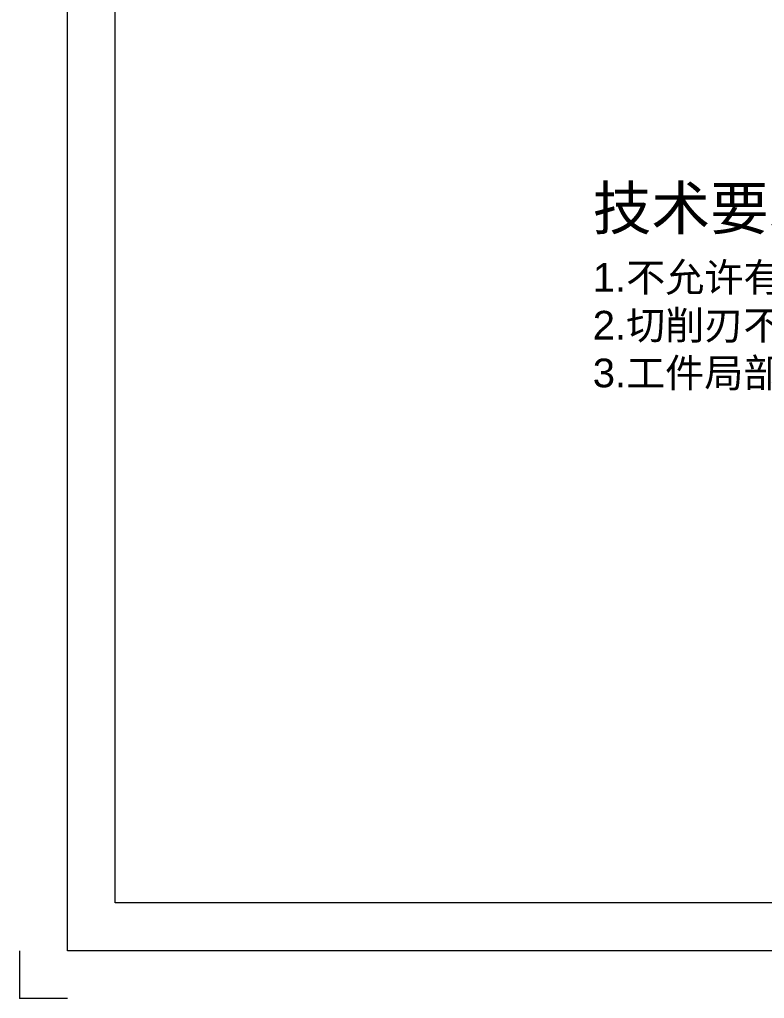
# Model space of a CAD drawing. Header units: millimetres. Extents: x 2328 to 2625, y 1016 to 1226.
# Drawn here: x 2327.6 to 2405.6, y 1015.8 to 1118.3 of the extents above; entities that cross this region are included whole.
import ezdxf
from ezdxf.enums import TextEntityAlignment as Align

# ---------------------------------------------------------------- set-up
doc = ezdxf.new("R2010")
doc.units = ezdxf.units.MM
doc.layers.add('图框', color=7, linetype='Continuous')
doc.styles.get("Standard").update_dxf_attribs({"font": 'arial.ttf'})
doc.styles.add('样式 1', font='simsunb.ttf')

# ---------------------------------------------------------------- blocks, each defined once
blk = doc.blocks.new('TYFrameXD')
at = {"layer": '图框', "lineweight": 9}
for p, q in [((5, 5), (5, 205)), ((10, 10), (10, 200)), ((128.53, 10), (10, 10)), ((0, 5), (0, 0)), ((292, 5), (5, 5)), ((5, 0), (0, 0))]:
    blk.add_line(p, q, dxfattribs=at)
at = {"layer": '图框', "style": '样式 1', "flags": 1}
for tag, height, p in [('被加工材料', 1.2, (258.35, 62.06)), ('工件类型', 1.2, (258.35, 58.88)), ('刀具材料', 1.2, (258.35, 55.95)), ('冷却', 1.2, (258.35, 52.93)), ('涂层', 1.2, (258.35, 49.72)), ('孔公差', 1.2, (258.35, 46.73)), ('通孔', 1.2, (258.35, 43.61)), ('设计', 1.73, (215.5, 38.5)), ('刀具名称', 1.73, (264.42, 38.5)), ('设计日期', 1.73, (215.5, 30)), ('刀具编号', 1.73, (264.42, 30)), ('客户名称', 1.73, (264.42, 23.5)), ('审核', 1.73, (215.5, 21.8)), ('客户编号', 1.73, (264.42, 20)), ('审核日期', 1.73, (215.5, 14)), ('图号', 1.73, (264.42, 14, 30))]:
    blk.add_attdef(tag, text='', height=height, dxfattribs=at).set_placement(p, align=Align.MIDDLE_CENTER)

msp = doc.modelspace()

# ---------------------------------------------------------------- block references
at = {"color": 0}
msp.add_blockref('TYFrameXD', (2327.5998, 1015.8341), dxfattribs=at)

# ---------------------------------------------------------------- texts
at = {"color": 3, "attachment_point": 1}
for s, insert, char_height, width in [('技术要求', (2387.5998, 1100.8341), 4.5, 30), ('1.不允许有裂纹、崩刃、烧伤。^J2.切削刃不允许钝口。^J3.工件局部的尺寸偏差按国家标准规定。', (2387.5998, 1092.8341), 3, 100)]:
    msp.add_mtext(s, dxfattribs=dict(at, insert=insert, char_height=char_height, width=width))

doc.saveas('drawing.dxf')
